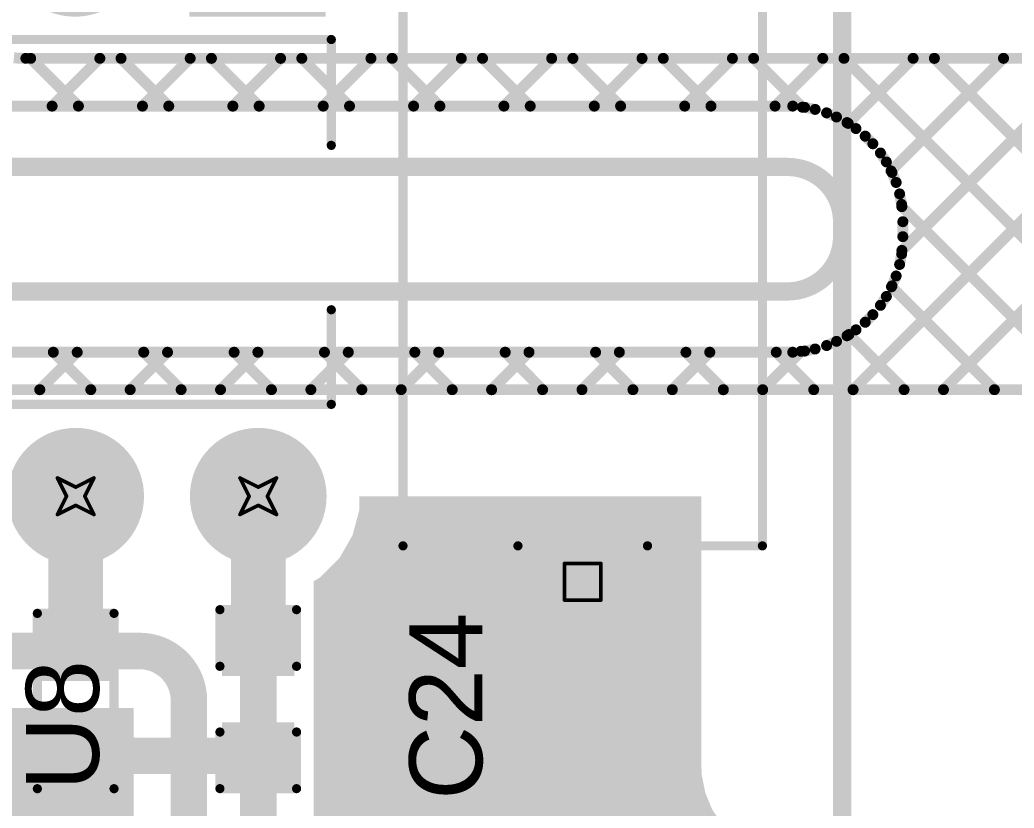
# Model space of a CAD drawing. Header units: inches. Extents: x -38 to 276, y -7 to 269.
# Drawn here: x 57.07 to 70.9, y 93.91 to 104.87 of the extents above; entities that cross this region are included whole.
import ezdxf

# ---------------------------------------------------------------- set-up
doc = ezdxf.new("R2010")
doc.units = ezdxf.units.IN
for name, color, linetype in [('Board Outline', 216, 'Continuous'), ('Bottom Layer', 5, 'Continuous'), ('Bottom Overlay', 54, 'Continuous'), ('Bottom Paste', 16, 'Continuous'), ('Bottom Solder', 6, 'Continuous'), ('Drill Drawing', 1, 'Continuous'), ('Multi-Layer', 9, 'Continuous'), ('Pad Holes', 156, 'Continuous'), ('Top Layer', 1, 'Continuous'), ('Top Overlay', 2, 'Continuous'), ('Top Solder', 216, 'Continuous')]:
    doc.layers.add(name, color=color, linetype=linetype)
doc.styles.add('Arial', font='', dxfattribs={"height": 0.2})
doc.styles.get('Arial').set_extended_font_data('Arial')

# ---------------------------------------------------------------- blocks, each defined once
blk = doc.blocks.new('760895741_16')
at = {"layer": 'Top Overlay', "const_width": 0.254}
blk.add_lwpolyline([(-23.419, -22.123), (23.419, -22.123)], dxfattribs=at)
blk = doc.blocks.new('DIP_4_24')
at = {"layer": 'Bottom Layer'}
blk.add_hatch(color=5, dxfattribs=at).paths.add_polyline_path([(-4.71, 0.365), (-4.71, 2.165), (-2.91, 2.165), (-2.91, 0.365)])
h = blk.add_hatch(color=5, dxfattribs=at)
edge = h.paths.add_edge_path()
edge.add_arc((3.81, 1.275), 0.9, 0, 360)
h = blk.add_hatch(color=5, dxfattribs=at)
edge = h.paths.add_edge_path()
edge.add_arc((-3.81, -1.275), 0.9, 0, 360)
h = blk.add_hatch(color=5, dxfattribs=at)
edge = h.paths.add_edge_path()
edge.add_arc((3.81, -1.265), 0.9, 0, 360)
at = {"layer": 'Bottom Solder'}
blk.add_hatch(color=6, dxfattribs=at).paths.add_polyline_path([(-4.761, 0.314), (-4.761, 2.215), (-2.859, 2.215), (-2.859, 0.314)])
h = blk.add_hatch(color=6, dxfattribs=at)
edge = h.paths.add_edge_path()
edge.add_arc((3.81, 1.275), 0.951, 0, 360)
h = blk.add_hatch(color=6, dxfattribs=at)
edge = h.paths.add_edge_path()
edge.add_arc((-3.81, -1.275), 0.951, 0, 360)
h = blk.add_hatch(color=6, dxfattribs=at)
edge = h.paths.add_edge_path()
edge.add_arc((3.81, -1.265), 0.951, 0, 360)
at = {"layer": 'Multi-Layer'}
blk.add_hatch(color=9, dxfattribs=at).paths.add_polyline_path([(-4.71, 0.365), (-4.71, 2.165), (-2.91, 2.165), (-2.91, 0.365)])
h = blk.add_hatch(color=9, dxfattribs=at)
edge = h.paths.add_edge_path()
edge.add_arc((3.81, 1.275), 0.9, 0, 360)
h = blk.add_hatch(color=9, dxfattribs=at)
edge = h.paths.add_edge_path()
edge.add_arc((-3.81, -1.275), 0.9, 0, 360)
h = blk.add_hatch(color=9, dxfattribs=at)
edge = h.paths.add_edge_path()
edge.add_arc((3.81, -1.265), 0.9, 0, 360)
at = {"layer": 'Pad Holes'}
h = blk.add_hatch(color=7, dxfattribs=at)
edge = h.paths.add_edge_path()
edge.add_arc((-3.81, 1.265), 0.5, 0, 360)
h = blk.add_hatch(color=7, dxfattribs=at)
edge = h.paths.add_edge_path()
edge.add_arc((3.81, 1.275), 0.5, 0, 360)
h = blk.add_hatch(color=7, dxfattribs=at)
edge = h.paths.add_edge_path()
edge.add_arc((-3.81, -1.275), 0.5, 0, 360)
h = blk.add_hatch(color=7, dxfattribs=at)
edge = h.paths.add_edge_path()
edge.add_arc((3.81, -1.265), 0.5, 0, 360)
at = {"layer": 'Top Layer'}
blk.add_hatch(color=1, dxfattribs=at).paths.add_polyline_path([(-4.71, 0.365), (-4.71, 2.165), (-2.91, 2.165), (-2.91, 0.365)])
h = blk.add_hatch(color=1, dxfattribs=at)
edge = h.paths.add_edge_path()
edge.add_arc((3.81, 1.275), 0.9, 0, 360)
h = blk.add_hatch(color=1, dxfattribs=at)
edge = h.paths.add_edge_path()
edge.add_arc((-3.81, -1.275), 0.9, 0, 360)
h = blk.add_hatch(color=1, dxfattribs=at)
edge = h.paths.add_edge_path()
edge.add_arc((3.81, -1.265), 0.9, 0, 360)
at = {"layer": 'Top Solder'}
blk.add_hatch(color=216, dxfattribs=at).paths.add_polyline_path([(-4.761, 0.314), (-4.761, 2.215), (-2.859, 2.215), (-2.859, 0.314)])
h = blk.add_hatch(color=216, dxfattribs=at)
edge = h.paths.add_edge_path()
edge.add_arc((3.81, 1.275), 0.951, 0, 360)
h = blk.add_hatch(color=216, dxfattribs=at)
edge = h.paths.add_edge_path()
edge.add_arc((-3.81, -1.275), 0.951, 0, 360)
h = blk.add_hatch(color=216, dxfattribs=at)
edge = h.paths.add_edge_path()
edge.add_arc((3.81, -1.265), 0.951, 0, 360)
at = {"layer": 'Top Overlay', "const_width": 0.127}
for points in [[(-2.542, -2.281), (-2.542, 2.291)], [(-1.07, 2.291), (-2.542, 2.291)], [(2.532, 2.291), (1.216, 2.291)], [(2.532, -2.281), (2.532, 2.291)], [(-4.978, 1.168), (-4.978, 1.422)], [(-4.851, 1.295), (-4.978, 1.422)], [(-4.978, 1.168), (-4.851, 1.295)]]:
    blk.add_lwpolyline(points, dxfattribs=at)
at = {"layer": 'Top Overlay', "const_width": 0.0635}
for points in [[(-2.574, 2.291, 1), (-2.51, 2.291, 1)], [(-2.574, 2.291, 1), (-2.51, 2.291, 1)], [(-1.102, 2.291, 1), (-1.038, 2.291, 1)], [(1.184, 2.291, 1), (1.248, 2.291, 1)], [(2.5, 2.291, 1), (2.564, 2.291, 1)], [(2.5, 2.291, 1), (2.564, 2.291, 1)], [(-5.01, 1.422, 1), (-4.947, 1.422, 1)], [(-5.01, 1.422, 1), (-4.947, 1.422, 1)], [(-4.883, 1.295, 1), (-4.82, 1.295, 1)], [(-4.883, 1.295, 1), (-4.82, 1.295, 1)], [(-5.01, 1.168, 1), (-4.947, 1.168, 1)], [(-5.01, 1.168, 1), (-4.947, 1.168, 1)], [(-2.574, -2.281, 1), (-2.51, -2.281, 1)], [(2.5, -2.281, 1), (2.564, -2.281, 1)]]:
    blk.add_lwpolyline(points, format="xyb", close=True, dxfattribs=at)
blk = doc.blocks.new('R___0603_B_39')
at = {"layer": 'Bottom Layer'}
for points in [[(-1.143, -0.4445), (-1.143, 0.4445), (-0.381, 0.4445), (-0.381, -0.4445)], [(0.381, -0.4445), (0.381, 0.4445), (1.143, 0.4445), (1.143, -0.4445)]]:
    blk.add_hatch(color=5, dxfattribs=at).paths.add_polyline_path(points)
at = {"layer": 'Bottom Paste'}
for points in [[(-1.143, -0.4445), (-1.143, 0.4445), (-0.381, 0.4445), (-0.381, -0.4445)], [(0.381, -0.4445), (0.381, 0.4445), (1.143, 0.4445), (1.143, -0.4445)]]:
    blk.add_hatch(color=16, dxfattribs=at).paths.add_polyline_path(points)
at = {"layer": 'Bottom Solder'}
for points in [[(-1.2446, -0.5461), (-1.2446, 0.5461), (-0.2794, 0.5461), (-0.2794, -0.5461)], [(0.2794, -0.5461), (0.2794, 0.5461), (1.2446, 0.5461), (1.2446, -0.5461)]]:
    blk.add_hatch(color=6, dxfattribs=at).paths.add_polyline_path(points)
at = {"layer": 'Bottom Overlay', "const_width": 0.127}
for points in [[(-1.2192, 0.5334), (-1.2192, -0.5334)], [(-1.2192, 0.5334), (1.2192, 0.5334)], [(1.2192, 0.5334), (1.2192, -0.5334)], [(-1.2192, -0.5334), (1.2192, -0.5334)]]:
    blk.add_lwpolyline(points, dxfattribs=at)
at = {"layer": 'Bottom Overlay', "const_width": 0.0635}
for points in [[(-1.25095, 0.5334, 1), (-1.18745, 0.5334, 1)], [(-1.25095, 0.5334, 1), (-1.18745, 0.5334, 1)], [(1.18745, 0.5334, 1), (1.25095, 0.5334, 1)], [(1.18745, 0.5334, 1), (1.25095, 0.5334, 1)], [(-1.25095, -0.5334, 1), (-1.18745, -0.5334, 1)], [(-1.25095, -0.5334, 1), (-1.18745, -0.5334, 1)], [(1.18745, -0.5334, 1), (1.25095, -0.5334, 1)], [(1.18745, -0.5334, 1), (1.25095, -0.5334, 1)]]:
    blk.add_lwpolyline(points, format="xyb", close=True, dxfattribs=at)
blk = doc.blocks.new('C___0603_B_110')
at = {"layer": 'Bottom Layer'}
for points in [[(-1.143, -0.445), (-1.143, 0.445), (-0.381, 0.445), (-0.381, -0.445)], [(0.381, -0.445), (0.381, 0.445), (1.143, 0.445), (1.143, -0.445)]]:
    blk.add_hatch(color=5, dxfattribs=at).paths.add_polyline_path(points)
at = {"layer": 'Bottom Paste'}
for points in [[(-1.143, -0.445), (-1.143, 0.445), (-0.381, 0.445), (-0.381, -0.445)], [(0.381, -0.445), (0.381, 0.445), (1.143, 0.445), (1.143, -0.445)]]:
    blk.add_hatch(color=16, dxfattribs=at).paths.add_polyline_path(points)
at = {"layer": 'Bottom Solder'}
for points in [[(-1.203, -0.504), (-1.203, 0.504), (-0.321, 0.504), (-0.321, -0.504)], [(0.321, -0.504), (0.321, 0.504), (1.203, 0.504), (1.203, -0.504)]]:
    blk.add_hatch(color=6, dxfattribs=at).paths.add_polyline_path(points)
at = {"layer": 'Bottom Overlay', "const_width": 0.127}
for points in [[(-1.245, -0.533), (-1.245, 0.533)], [(-0.457, 0.533), (-1.245, 0.533)], [(1.245, 0.533), (0.457, 0.533)], [(1.245, -0.533), (1.245, 0.533)], [(-1.245, -0.533), (-0.457, -0.533)], [(1.245, -0.533), (0.457, -0.533)]]:
    blk.add_lwpolyline(points, dxfattribs=at)
at = {"layer": 'Bottom Overlay', "const_width": 0.0635}
for points in [[(-1.276, 0.533, 1), (-1.213, 0.533, 1)], [(-1.276, 0.533, 1), (-1.213, 0.533, 1)], [(-0.489, 0.533, 1), (-0.425, 0.533, 1)], [(0.425, 0.533, 1), (0.489, 0.533, 1)], [(1.213, 0.533, 1), (1.276, 0.533, 1)], [(1.213, 0.533, 1), (1.276, 0.533, 1)], [(-1.276, -0.533, 1), (-1.213, -0.533, 1)], [(-1.276, -0.533, 1), (-1.213, -0.533, 1)], [(-0.489, -0.533, 1), (-0.425, -0.533, 1)], [(0.425, -0.533, 1), (0.489, -0.533, 1)], [(1.213, -0.533, 1), (1.276, -0.533, 1)], [(1.213, -0.533, 1), (1.276, -0.533, 1)]]:
    blk.add_lwpolyline(points, format="xyb", close=True, dxfattribs=at)
blk = doc.blocks.new('DE1E3RA222MA4BN01F_143')
at = {"layer": 'Bottom Layer'}
h = blk.add_hatch(color=5, dxfattribs=at)
edge = h.paths.add_edge_path()
edge.add_arc((-5, 0), 0.8, 0, 360)
h = blk.add_hatch(color=5, dxfattribs=at)
edge = h.paths.add_edge_path()
edge.add_arc((5, 0), 0.8, 0, 360)
at = {"layer": 'Bottom Solder'}
h = blk.add_hatch(color=6, dxfattribs=at)
edge = h.paths.add_edge_path()
edge.add_arc((-5, 0), 0.851, 0, 360)
h = blk.add_hatch(color=6, dxfattribs=at)
edge = h.paths.add_edge_path()
edge.add_arc((5, 0), 0.851, 0, 360)
at = {"layer": 'Multi-Layer'}
h = blk.add_hatch(color=9, dxfattribs=at)
edge = h.paths.add_edge_path()
edge.add_arc((-5, 0), 0.8, 0, 360)
h = blk.add_hatch(color=9, dxfattribs=at)
edge = h.paths.add_edge_path()
edge.add_arc((5, 0), 0.8, 0, 360)
at = {"layer": 'Pad Holes'}
h = blk.add_hatch(color=7, dxfattribs=at)
edge = h.paths.add_edge_path()
edge.add_arc((-5, 0), 0.55, 0, 360)
h = blk.add_hatch(color=7, dxfattribs=at)
edge = h.paths.add_edge_path()
edge.add_arc((5, 0), 0.55, 0, 360)
at = {"layer": 'Top Layer'}
h = blk.add_hatch(color=1, dxfattribs=at)
edge = h.paths.add_edge_path()
edge.add_arc((-5, 0), 0.8, 0, 360)
h = blk.add_hatch(color=1, dxfattribs=at)
edge = h.paths.add_edge_path()
edge.add_arc((5, 0), 0.8, 0, 360)
at = {"layer": 'Top Solder'}
h = blk.add_hatch(color=216, dxfattribs=at)
edge = h.paths.add_edge_path()
edge.add_arc((-5, 0), 0.851, 0, 360)
h = blk.add_hatch(color=216, dxfattribs=at)
edge = h.paths.add_edge_path()
edge.add_arc((5, 0), 0.851, 0, 360)
at = {"layer": 'Top Overlay', "const_width": 0.127}
for points in [[(-4.5, 2.5), (4.5, 2.5)], [(-4.5, 2.5), (-4.5, 0.901)], [(4.5, 2.5), (4.5, 0.901)], [(-4.5, -0.901), (-4.5, -2.5)], [(4.5, -0.901), (4.5, -2.5)], [(-4.5, -2.5), (4.5, -2.5)]]:
    blk.add_lwpolyline(points, dxfattribs=at)
at = {"layer": 'Top Overlay', "const_width": 0.0635}
for points in [[(-4.532, 2.5, 1), (-4.468, 2.5, 1)], [(-4.532, 2.5, 1), (-4.468, 2.5, 1)], [(4.468, 2.5, 1), (4.532, 2.5, 1)], [(4.468, 2.5, 1), (4.532, 2.5, 1)], [(-4.532, 0.901, 1), (-4.468, 0.901, 1)], [(4.468, 0.901, 1), (4.532, 0.901, 1)], [(-4.532, -0.901, 1), (-4.468, -0.901, 1)], [(4.468, -0.901, 1), (4.532, -0.901, 1)], [(-4.532, -2.5, 1), (-4.468, -2.5, 1)], [(-4.532, -2.5, 1), (-4.468, -2.5, 1)], [(4.468, -2.5, 1), (4.532, -2.5, 1)], [(4.468, -2.5, 1), (4.532, -2.5, 1)]]:
    blk.add_lwpolyline(points, format="xyb", close=True, dxfattribs=at)

msp = doc.modelspace()

# ---------------------------------------------------------------- hatches: boundary and pattern name
at = {"layer": 'Top Layer'}
h = msp.add_hatch(color=1, dxfattribs=at)
h.paths.add_polyline_path([(66.548, 94.488), (66.554, 94.364), (66.603, 94.119), (66.698, 93.889), (66.836, 93.682), (67.012, 93.506), (67.219, 93.368), (67.449, 93.273), (67.694, 93.224), (67.818, 93.218), (77.447, 93.218), (88.345, 93.218), (118.041, 93.218), (118.041, 41.148), (69.211, 41.148), (69.162, 41.265), (69.201, 41.304), (69.247, 41.364), (69.296, 41.42), (69.508, 41.736), (69.541, 41.804), (69.579, 41.869), (69.724, 42.22), (69.743, 42.293), (69.768, 42.364), (69.842, 42.737), (69.847, 42.812), (69.857, 42.887), (69.857, 43.077), (69.857, 43.077), (69.857, 49.784), (69.857, 49.959), (69.847, 50.034), (69.842, 50.109), (69.773, 50.453), (69.749, 50.524), (69.73, 50.597), (69.596, 50.92), (69.558, 50.986), (69.525, 51.053), (69.33, 51.344), (69.28, 51.401), (69.235, 51.461), (68.987, 51.709), (68.927, 51.754), (68.87, 51.804), (68.579, 51.999), (68.512, 52.032), (68.446, 52.07), (68.123, 52.204), (68.05, 52.223), (67.979, 52.247), (67.635, 52.316), (67.56, 52.321), (67.485, 52.331), (67.31, 52.331), (67.31, 52.331), (48.514, 52.331), (48.342, 52.331), (48.268, 52.321), (48.193, 52.316), (47.856, 52.249), (47.785, 52.225), (47.712, 52.205), (47.395, 52.074), (47.33, 52.036), (47.262, 52.003), (46.977, 51.812), (46.92, 51.763), (46.86, 51.717), (46.618, 51.474), (46.572, 51.414), (46.522, 51.358), (46.331, 51.072), (46.298, 51.005), (46.26, 50.939), (46.129, 50.622), (46.11, 50.55), (46.085, 50.478), (46.019, 50.142), (46.014, 50.067), (46.004, 49.992), (46.004, 49.82), (46.004, 41.148), (37.35, 41.148), (37.35, 41.148), (37.101, 41.136), (36.613, 41.039), (36.153, 40.848), (35.739, 40.571), (35.387, 40.219), (35.11, 39.805), (34.92, 39.345), (34.823, 38.857), (34.81, 38.608), (34.81, 21.869), (34.81, 21.8), (34.783, 21.664), (34.731, 21.537), (34.654, 21.422), (34.557, 21.325), (34.442, 21.248), (34.314, 21.195), (34.179, 21.168), (32.441, 21.168), (32.306, 21.195), (32.179, 21.248), (32.064, 21.325), (31.967, 21.422), (31.89, 21.537), (31.837, 21.664), (31.81, 21.8), (31.81, 21.869), (31.81, 38.608), (31.81, 38.608), (31.798, 38.857), (31.701, 39.345), (31.51, 39.805), (31.234, 40.219), (30.882, 40.571), (30.468, 40.848), (30.008, 41.039), (29.519, 41.136), (29.27, 41.148), (-5.923, 41.148), (-5.923, 80.086), (47.32, 80.086), (47.32, 93.218), (48.355, 93.218), (48.355, 95.3), (58.649, 95.3), (58.649, 91.97), (58.644, 91.97), (58.691, 91.498), (58.829, 91.044), (59.052, 90.625), (59.354, 90.258), (59.72, 89.957), (60.139, 89.733), (60.593, 89.595), (61.066, 89.549), (61.066, 89.554), (84.192, 89.554), (84.196, 89.554), (84.339, 89.526), (84.464, 89.442), (84.547, 89.318), (84.576, 89.174), (84.575, 89.17), (84.575, 76.444), (84.493, 76.419), (84.448, 76.415), (84.218, 76.645), (83.938, 76.832), (83.628, 76.961), (83.298, 77.027), (82.961, 77.027), (82.631, 76.961), (82.32, 76.832), (82.041, 76.645), (81.803, 76.407), (81.616, 76.128), (81.55, 75.968), (81.423, 75.993), (81.423, 78.408), (81.413, 78.483), (81.408, 78.558), (81.352, 78.837), (81.328, 78.908), (81.309, 78.981), (81.2, 79.244), (81.162, 79.309), (81.129, 79.377), (80.971, 79.613), (80.921, 79.67), (80.875, 79.73), (80.674, 79.931), (80.614, 79.977), (80.558, 80.026), (80.321, 80.184), (80.254, 80.218), (80.188, 80.255), (79.926, 80.364), (79.853, 80.384), (79.781, 80.408), (79.503, 80.463), (79.427, 80.468), (79.353, 80.478), (57.902, 80.478), (57.827, 80.468), (57.752, 80.463), (57.509, 80.415), (57.438, 80.391), (57.365, 80.371), (57.136, 80.277), (57.071, 80.239), (57.004, 80.206), (56.798, 80.068), (56.741, 80.018), (56.681, 79.972), (56.506, 79.797), (56.46, 79.738), (56.411, 79.681), (56.273, 79.475), (56.24, 79.407), (56.202, 79.342), (56.107, 79.113), (56.088, 79.041), (56.063, 78.969), (56.015, 78.726), (56.01, 78.651), (56, 78.576), (56, 78.453), (56, 70.346), (56, 70.2), (56.01, 70.125), (56.015, 70.05), (56.072, 69.763), (56.097, 69.691), (56.116, 69.618), (56.228, 69.348), (56.266, 69.283), (56.299, 69.215), (56.462, 68.971), (56.512, 68.915), (56.557, 68.855), (56.765, 68.648), (56.824, 68.602), (56.881, 68.552), (57.018, 68.461), (56.98, 68.334), (15.703, 68.334), (15.629, 68.376), (15.373, 68.445), (15.107, 68.445), (14.851, 68.376), (14.621, 68.244), (14.433, 68.056), (14.301, 67.826), (14.232, 67.57), (14.232, 67.304), (14.301, 67.048), (14.433, 66.818), (14.621, 66.63), (14.851, 66.498), (15.107, 66.429), (15.373, 66.429), (15.629, 66.498), (15.703, 66.54), (81.883, 66.54), (81.897, 66.542), (82.147, 66.509), (82.392, 66.408), (82.603, 66.246), (82.765, 66.035), (82.867, 65.789), (82.9, 65.54), (82.898, 65.526), (82.898, 51.613), (82.895, 51.613), (82.936, 51.2), (83.057, 50.802), (83.252, 50.436), (83.516, 50.115), (83.837, 49.851), (84.203, 49.656), (84.601, 49.535), (85.014, 49.494), (85.014, 49.497), (96.112, 49.497), (96.112, 49.495), (96.511, 49.534), (96.894, 49.65), (97.247, 49.839), (97.557, 50.093), (97.764, 50.345), (97.891, 50.3), (97.891, 46.019), (97.892, 46.01), (97.891, 46.001), (97.893, 45.894), (97.905, 45.82), (97.912, 45.745), (97.958, 45.536), (97.984, 45.465), (98.005, 45.393), (98.092, 45.197), (98.131, 45.132), (98.166, 45.066), (98.289, 44.89), (98.34, 44.835), (98.387, 44.776), (98.542, 44.628), (98.603, 44.584), (98.661, 44.536), (98.842, 44.421), (98.91, 44.389), (98.976, 44.353), (99.176, 44.276), (99.249, 44.258), (99.321, 44.235), (99.532, 44.198), (99.607, 44.195), (99.682, 44.187), (99.78, 44.189), (110.956, 44.189), (116.125, 44.189), (116.251, 44.189), (116.301, 44.196), (116.352, 44.196), (116.4, 44.209), (116.45, 44.216), (116.497, 44.235), (116.545, 44.248), (116.779, 44.345), (116.822, 44.37), (116.869, 44.389), (116.909, 44.42), (116.953, 44.445), (116.988, 44.48), (117.028, 44.511), (117.207, 44.69), (117.237, 44.73), (117.273, 44.765), (117.298, 44.809), (117.329, 44.849), (117.348, 44.896), (117.373, 44.939), (117.47, 45.173), (117.483, 45.221), (117.502, 45.268), (117.509, 45.318), (117.522, 45.366), (117.522, 45.417), (117.529, 45.467), (117.529, 45.593), (117.529, 45.593), (117.529, 49.307), (117.529, 49.376), (117.519, 49.451), (117.514, 49.526), (117.487, 49.662), (117.463, 49.733), (117.443, 49.806), (117.39, 49.933), (117.353, 49.998), (117.319, 50.066), (117.243, 50.181), (117.193, 50.237), (117.186, 50.246), (117.204, 50.277), (117.235, 50.317), (117.254, 50.364), (117.279, 50.407), (117.354, 50.588), (117.367, 50.636), (117.386, 50.683), (117.393, 50.733), (117.406, 50.781), (117.406, 50.832), (117.412, 50.882), (117.412, 50.979), (117.412, 53.443), (117.412, 53.443), (117.412, 53.565), (117.406, 53.615), (117.406, 53.666), (117.393, 53.714), (117.386, 53.764), (117.367, 53.811), (117.354, 53.859), (117.26, 54.085), (117.235, 54.129), (117.216, 54.176), (117.185, 54.215), (117.16, 54.259), (117.124, 54.295), (117.094, 54.335), (116.921, 54.508), (116.881, 54.538), (116.845, 54.574), (116.802, 54.599), (116.762, 54.63), (116.715, 54.649), (116.672, 54.674), (116.446, 54.768), (116.397, 54.781), (116.351, 54.8), (116.301, 54.807), (116.252, 54.82), (116.202, 54.82), (116.152, 54.826), (116.029, 54.826), (112.478, 54.826), (112.447, 54.854), (112.447, 55.407), (113.044, 55.407), (113.11, 55.407), (113.185, 55.417), (113.26, 55.422), (113.389, 55.447), (113.46, 55.471), (113.533, 55.491), (113.655, 55.541), (113.72, 55.579), (113.787, 55.612), (113.897, 55.685), (113.954, 55.735), (114.013, 55.781), (114.106, 55.874), (114.152, 55.934), (114.202, 55.99), (114.275, 56.1), (114.308, 56.167), (114.346, 56.233), (114.396, 56.354), (114.416, 56.427), (114.44, 56.498), (114.466, 56.627), (114.471, 56.703), (114.481, 56.777), (114.481, 56.843), (114.481, 56.843), (114.481, 57.834), (114.481, 59.61), (114.481, 59.732), (114.474, 59.782), (114.474, 59.832), (114.461, 59.881), (114.454, 59.931), (114.435, 59.977), (114.422, 60.026), (114.329, 60.252), (114.304, 60.295), (114.284, 60.342), (114.254, 60.382), (114.228, 60.425), (114.193, 60.461), (114.162, 60.501), (113.99, 60.673), (113.95, 60.704), (113.914, 60.74), (113.87, 60.765), (113.83, 60.796), (113.784, 60.815), (113.74, 60.84), (113.515, 60.933), (113.466, 60.947), (113.42, 60.966), (113.37, 60.972), (113.321, 60.985), (113.271, 60.985), (113.221, 60.992), (113.099, 60.992), (113.099, 60.992), (108.835, 60.992), (108.713, 60.992), (108.663, 60.985), (108.612, 60.985), (108.564, 60.972), (108.514, 60.966), (108.467, 60.947), (108.419, 60.933), (108.192, 60.84), (108.149, 60.815), (108.102, 60.795), (108.062, 60.765), (108.018, 60.739), (107.983, 60.704), (107.943, 60.673), (107.857, 60.587), (107.73, 60.64), (107.73, 66.471), (107.728, 66.487), (107.761, 66.654), (107.866, 66.81), (108.021, 66.914), (108.189, 66.948), (108.205, 66.946), (113.614, 66.946), (113.614, 66.943), (114.067, 66.988), (114.503, 67.12), (114.905, 67.335), (115.257, 67.623), (115.545, 67.975), (115.76, 68.377), (115.892, 68.813), (115.937, 69.266), (115.934, 69.266), (115.934, 91.034), (115.918, 91.161), (115.918, 91.166), (115.916, 91.171), (115.899, 91.299), (115.85, 91.418), (115.849, 91.423), (115.846, 91.427), (115.797, 91.546), (115.719, 91.648), (115.716, 91.653), (115.712, 91.656), (115.634, 91.758), (115.532, 91.836), (115.529, 91.84), (115.524, 91.843), (115.422, 91.921), (115.303, 91.97), (115.299, 91.973), (115.294, 91.974), (115.175, 92.023), (115.047, 92.04), (115.042, 92.042), (115.037, 92.042), (114.91, 92.058), (114.782, 92.042), (114.777, 92.042), (114.772, 92.04), (114.644, 92.023), (114.526, 91.974), (114.521, 91.973), (114.516, 91.97), (114.397, 91.921), (114.295, 91.843), (114.291, 91.84), (114.287, 91.836), (114.185, 91.758), (114.107, 91.656), (114.103, 91.653), (114.1, 91.648), (114.022, 91.546), (113.973, 91.427), (113.97, 91.423), (113.969, 91.418), (113.92, 91.299), (113.903, 91.171), (113.902, 91.166), (113.902, 91.161), (113.885, 91.034), (113.885, 69.266), (113.885, 69.262), (113.865, 69.162), (113.806, 69.074), (113.718, 69.015), (113.618, 68.995), (113.614, 68.995), (108.205, 68.995), (108.205, 68.999), (107.712, 68.95), (107.238, 68.806), (106.801, 68.573), (106.418, 68.258), (106.254, 68.059), (106.135, 68.102), (106.135, 76.337), (106.135, 76.425), (106.125, 76.5), (106.12, 76.575), (106.086, 76.746), (106.062, 76.818), (106.042, 76.891), (105.975, 77.052), (105.938, 77.118), (105.904, 77.185), (105.807, 77.331), (105.757, 77.388), (105.711, 77.447), (105.587, 77.571), (105.528, 77.617), (105.471, 77.667), (105.325, 77.764), (105.258, 77.797), (105.193, 77.835), (105.031, 77.902), (104.958, 77.922), (104.887, 77.946), (104.715, 77.98), (104.64, 77.985), (104.565, 77.995), (101.81, 77.995), (101.81, 77.995), (101.735, 77.995), (101.661, 77.985), (101.585, 77.98), (101.438, 77.951), (101.367, 77.926), (101.294, 77.907), (101.155, 77.85), (101.09, 77.812), (101.022, 77.779), (100.898, 77.695), (100.841, 77.645), (100.781, 77.6), (100.675, 77.493), (100.629, 77.434), (100.579, 77.377), (100.496, 77.252), (100.463, 77.185), (100.425, 77.119), (100.368, 76.981), (100.348, 76.908), (100.324, 76.836), (100.295, 76.689), (100.29, 76.614), (100.28, 76.539), (100.28, 76.464), (100.28, 67.536), (98.953, 67.536), (98.953, 67.663), (96.667, 67.663), (96.667, 67.415), (95.509, 67.415), (95.509, 67.416), (95.197, 67.386), (94.897, 67.295), (94.621, 67.147), (94.379, 66.948), (94.18, 66.706), (94.033, 66.43), (93.942, 66.131), (93.942, 66.13), (93.813, 66.119), (93.755, 66.338), (93.622, 66.568), (93.434, 66.756), (93.204, 66.888), (92.948, 66.957), (92.683, 66.957), (92.426, 66.888), (92.196, 66.756), (92.009, 66.568), (92.002, 66.556), (91.875, 66.59), (91.875, 73.992), (91.992, 74.041), (92.041, 73.992), (92.32, 73.805), (92.631, 73.676), (92.961, 73.611), (93.298, 73.611), (93.628, 73.676), (93.938, 73.805), (94.218, 73.992), (94.456, 74.23), (94.643, 74.51), (94.772, 74.82), (94.837, 75.15), (94.837, 75.487), (94.772, 75.817), (94.643, 76.128), (94.456, 76.407), (94.218, 76.645), (93.938, 76.832), (93.628, 76.961), (93.298, 77.027), (92.961, 77.027), (92.631, 76.961), (92.32, 76.832), (92.041, 76.645), (91.992, 76.597), (91.875, 76.645), (91.875, 87.543), (91.874, 87.545), (91.901, 87.748), (91.98, 87.939), (92.106, 88.103), (92.27, 88.229), (92.462, 88.308), (92.664, 88.335), (92.667, 88.335), (111.052, 88.335), (111.09, 88.297), (111.32, 88.164), (111.576, 88.095), (111.842, 88.095), (112.098, 88.164), (112.328, 88.297), (112.516, 88.484), (112.649, 88.714), (112.717, 88.97), (112.717, 89.236), (112.649, 89.492), (112.516, 89.722), (112.328, 89.91), (112.098, 90.043), (111.842, 90.111), (111.576, 90.111), (111.32, 90.043), (111.09, 89.91), (111.052, 89.872), (92.667, 89.872), (92.667, 89.877), (92.211, 89.832), (91.774, 89.699), (91.37, 89.483), (91.208, 89.35), (91.087, 89.389), (91.059, 89.493), (90.927, 89.723), (90.739, 89.911), (90.509, 90.043), (90.253, 90.112), (89.987, 90.112), (89.731, 90.043), (89.501, 89.911), (89.313, 89.723), (89.181, 89.493), (89.112, 89.237), (89.112, 88.971), (89.181, 88.715), (89.313, 88.485), (89.34, 88.459), (89.34, 76.69), (89.268, 76.66), (89.213, 76.649), (88.938, 76.832), (88.628, 76.961), (88.298, 77.027), (87.961, 77.027), (87.631, 76.961), (87.32, 76.832), (87.096, 76.683), (86.969, 76.75), (86.969, 89.311), (86.971, 89.311), (86.938, 89.732), (86.839, 90.142), (86.678, 90.532), (86.457, 90.892), (86.183, 91.213), (85.862, 91.487), (85.502, 91.708), (85.113, 91.869), (84.702, 91.968), (84.282, 92.001), (84.282, 91.999), (61.426, 91.999), (61.426, 92), (61.321, 92.021), (61.233, 92.08), (61.173, 92.169), (61.153, 92.273), (61.152, 92.273), (61.152, 97.062), (61.247, 97.117), (61.51, 97.38), (61.695, 97.701), (61.791, 98.059), (61.791, 98.244), (66.548, 98.244)])
h.paths.add_polyline_path([(59.911, 86.461), (57.095, 86.461), (57.095, 83.645), (59.911, 83.645)], flags=0)
h.paths.add_polyline_path([(108.298, 77.027), (107.961, 77.027), (107.631, 76.961), (107.32, 76.832), (107.041, 76.645), (106.803, 76.407), (106.616, 76.128), (106.487, 75.817), (106.421, 75.487), (106.421, 75.15), (106.487, 74.82), (106.616, 74.51), (106.803, 74.23), (107.041, 73.992), (107.32, 73.805), (107.631, 73.676), (107.961, 73.611), (108.298, 73.611), (108.628, 73.676), (108.938, 73.805), (109.218, 73.992), (109.456, 74.23), (109.643, 74.51), (109.772, 74.82), (109.837, 75.15), (109.837, 75.487), (109.772, 75.817), (109.643, 76.128), (109.456, 76.407), (109.218, 76.645), (108.938, 76.832), (108.628, 76.961)], flags=0)
h.paths.add_polyline_path([(62.224, 65.024), (61.89, 65.024), (61.567, 64.937), (61.277, 64.77), (61.04, 64.534), (60.873, 64.244), (60.787, 63.921), (60.787, 63.587), (60.873, 63.264), (61.04, 62.974), (61.277, 62.738), (61.567, 62.571), (61.89, 62.484), (62.224, 62.484), (62.547, 62.571), (62.837, 62.738), (63.073, 62.974), (63.24, 63.264), (63.327, 63.587), (63.327, 63.921), (63.24, 64.244), (63.073, 64.534), (62.837, 64.77), (62.547, 64.937)], flags=0)
h.paths.add_polyline_path([(66.974, 59.68), (66.63, 59.68), (66.297, 59.591), (65.999, 59.419), (65.755, 59.175), (65.583, 58.877), (65.494, 58.544), (65.494, 58.2), (65.583, 57.867), (65.755, 57.569), (65.999, 57.325), (66.297, 57.153), (66.63, 57.064), (66.974, 57.064), (67.307, 57.153), (67.605, 57.325), (67.849, 57.569), (68.021, 57.867), (68.11, 58.2), (68.11, 58.544), (68.021, 58.877), (67.849, 59.175), (67.605, 59.419), (67.307, 59.591)], flags=0)
h.paths.add_polyline_path([(54.343, 57.38), (46.327, 57.38), (46.327, 53.364), (54.343, 53.364)], flags=0)
h.paths.add_polyline_path([(28.627, 56.326), (28.143, 56.326), (27.669, 56.232), (27.223, 56.047), (26.821, 55.778), (26.479, 55.436), (26.21, 55.034), (26.025, 54.588), (25.931, 54.114), (25.931, 53.63), (26.025, 53.156), (26.21, 52.709), (26.479, 52.308), (26.821, 51.966), (27.223, 51.697), (27.669, 51.512), (28.143, 51.418), (28.627, 51.418), (29.101, 51.512), (29.547, 51.697), (29.949, 51.966), (30.291, 52.308), (30.56, 52.709), (30.745, 53.156), (30.839, 53.63), (30.839, 54.114), (30.745, 54.588), (30.56, 55.034), (30.291, 55.436), (29.949, 55.778), (29.547, 56.047), (29.101, 56.232)], flags=0)
h.paths.add_polyline_path([(39.393, 54.38), (31.377, 54.38), (31.377, 50.364), (39.393, 50.364)], flags=0)

# ---------------------------------------------------------------- linework, layer by layer
at = {"layer": 'Board Outline', "const_width": 0.254}
for points in [[(56.21, 102.824), (67.744, 102.824)], [(68.506, 101.854), (68.506, 102.062)], [(56.21, 101.092), (67.744, 101.092)]]:
    msp.add_lwpolyline(points, dxfattribs=at)
at = {"layer": 'Board Outline', "const_width": 0.127}
for points in [[(67.68, 102.824, 1), (67.807, 102.824, 1)], [(67.68, 102.824, 1), (67.807, 102.824, 1)], [(68.442, 102.062, 1), (68.569, 102.062, 1)], [(68.442, 102.062, 1), (68.569, 102.062, 1)], [(68.442, 101.854, 1), (68.569, 101.854, 1)], [(68.442, 101.854, 1), (68.569, 101.854, 1)], [(67.68, 101.092, 1), (67.807, 101.092, 1)], [(67.68, 101.092, 1), (67.807, 101.092, 1)]]:
    msp.add_lwpolyline(points, format="xyb", close=True, dxfattribs=at)
at = {"layer": 'Board Outline', "const_width": 0.254}
for points in [[(67.744, 102.824, -0.414214), (68.506, 102.062)], [(68.506, 101.854, -0.414214), (67.744, 101.092)]]:
    msp.add_lwpolyline(points, format="xyb", dxfattribs=at)
at = {"layer": 'Bottom Layer'}
for points, const_width in [([(57.843, 96.22), (57.843, 98.244)], 0.762), ([(60.383, 96.22), (60.383, 98.244)], 0.762), ([(57.843, 94.634), (60.358, 94.634)], 0.508), ([(57.843, 92.964), (57.843, 94.634)], 0.508)]:
    msp.add_lwpolyline(points, dxfattribs=dict(at, const_width=const_width))
for points, const_width in [([(57.653, 98.244, 1), (58.034, 98.244, 1)], 0.381), ([(60.193, 98.244, 1), (60.574, 98.244, 1)], 0.381), ([(57.653, 96.22, 1), (58.034, 96.22, 1)], 0.381), ([(60.193, 96.22, 1), (60.574, 96.22, 1)], 0.381), ([(60.256, 94.66, 1), (60.51, 94.66, 1)], 0.254), ([(57.716, 94.634, 1), (57.97, 94.634, 1)], 0.254), ([(57.716, 94.634, 1), (57.97, 94.634, 1)], 0.254), ([(60.231, 94.634, 1), (60.485, 94.634, 1)], 0.254), ([(60.231, 94.634, 1), (60.485, 94.634, 1)], 0.254)]:
    msp.add_lwpolyline(points, format="xyb", close=True, dxfattribs=dict(at, const_width=const_width))
at = {"layer": 'Bottom Layer', "const_width": 0.508}
msp.add_lwpolyline([(60.383, 94.66, -0.414214), (60.358, 94.634)], format="xyb", dxfattribs=at)
at = {"layer": 'Bottom Overlay', "const_width": 0.152}
msp.add_lwpolyline([(57.15, 104.334, -0.024549), (56.983, 104.342)], format="xyb", dxfattribs=at)
for points in [[(57.15, 104.334), (117.602, 104.334)], [(57.217, 104.334), (57.881, 103.67)], [(57.515, 103.67), (58.179, 104.334)], [(58.474, 104.334), (59.138, 103.67)], [(58.772, 103.67), (59.436, 104.334)], [(59.732, 104.334), (60.396, 103.67)], [(60.03, 103.67), (60.694, 104.334)], [(60.989, 104.334), (61.653, 103.67)], [(61.287, 103.67), (61.951, 104.334)], [(62.246, 104.334), (62.91, 103.67)], [(62.544, 103.67), (63.208, 104.334)], [(63.503, 104.334), (64.167, 103.67)], [(63.801, 103.67), (64.465, 104.334)], [(64.76, 104.334), (65.424, 103.67)], [(65.059, 103.67), (65.723, 104.334)], [(66.018, 104.334), (66.682, 103.67)], [(66.316, 103.67), (66.98, 104.334)], [(67.275, 104.334), (67.953, 103.655)], [(67.573, 103.67), (68.237, 104.334)], [(68.532, 104.334), (73.14, 99.726)], [(68.59, 103.43), (69.494, 104.334)], [(68.659, 99.726), (73.266, 104.334)], [(69.187, 102.769), (70.751, 104.334)], [(69.338, 101.663), (72.009, 104.334)], [(69.789, 104.334), (74.397, 99.726)], [(69.916, 99.726), (74.523, 104.334)], [(56.135, 103.67), (67.819, 103.67)], [(67.984, 103.653), (68.131, 103.624)], [(68.29, 103.576), (68.428, 103.518)], [(68.575, 103.44), (68.699, 103.357)], [(68.827, 103.252), (68.934, 103.146)], [(69.039, 103.018), (69.122, 102.893)], [(69.2, 102.747), (69.258, 102.608)], [(69.306, 102.449), (69.335, 102.302)], [(69.337, 102.271), (71.882, 99.726)], [(69.351, 101.854), (69.351, 102.062)], [(69.306, 101.467), (69.335, 101.614)], [(69.2, 101.17), (69.258, 101.308)], [(69.193, 101.158), (70.625, 99.726)], [(69.039, 100.899), (69.122, 101.023)], [(68.827, 100.664), (68.934, 100.77)], [(68.575, 100.476), (68.699, 100.559)], [(68.601, 100.493), (69.368, 99.726)], [(68.29, 100.34), (68.428, 100.398)], [(56.135, 100.247), (67.819, 100.247)], [(57.343, 99.726), (57.864, 100.247)], [(57.532, 100.247), (58.053, 99.726)], [(58.601, 99.726), (59.121, 100.247)], [(58.79, 100.247), (59.31, 99.726)], [(59.858, 99.726), (60.378, 100.247)], [(60.047, 100.247), (60.567, 99.726)], [(61.115, 99.726), (61.636, 100.247)], [(61.304, 100.247), (61.824, 99.726)], [(62.372, 99.726), (62.893, 100.247)], [(62.561, 100.247), (63.082, 99.726)], [(63.63, 99.726), (64.15, 100.247)], [(63.819, 100.247), (64.339, 99.726)], [(64.887, 99.726), (65.407, 100.247)], [(65.076, 100.247), (65.596, 99.726)], [(66.144, 99.726), (66.665, 100.247)], [(66.333, 100.247), (66.853, 99.726)], [(67.401, 99.726), (67.935, 100.26)], [(67.59, 100.247), (68.111, 99.726)], [(67.984, 100.263), (68.131, 100.292)], [(54.198, 99.726), (117.602, 99.726)]]:
    msp.add_lwpolyline(points, dxfattribs=at)
at = {"layer": 'Bottom Overlay', "const_width": 0.0762}
for points in [[(57.112, 104.334, 1), (57.188, 104.334, 1)], [(57.112, 104.334, 1), (57.188, 104.334, 1)], [(57.179, 104.334, 1), (57.255, 104.334, 1)], [(58.141, 104.334, 1), (58.217, 104.334, 1)], [(58.436, 104.334, 1), (58.512, 104.334, 1)], [(59.398, 104.334, 1), (59.474, 104.334, 1)], [(59.693, 104.334, 1), (59.77, 104.334, 1)], [(60.655, 104.334, 1), (60.732, 104.334, 1)], [(60.951, 104.334, 1), (61.027, 104.334, 1)], [(61.913, 104.334, 1), (61.989, 104.334, 1)], [(62.208, 104.334, 1), (62.284, 104.334, 1)], [(63.17, 104.334, 1), (63.246, 104.334, 1)], [(63.465, 104.334, 1), (63.541, 104.334, 1)], [(64.427, 104.334, 1), (64.503, 104.334, 1)], [(64.722, 104.334, 1), (64.799, 104.334, 1)], [(65.684, 104.334, 1), (65.761, 104.334, 1)], [(65.98, 104.334, 1), (66.056, 104.334, 1)], [(66.942, 104.334, 1), (67.018, 104.334, 1)], [(67.237, 104.334, 1), (67.313, 104.334, 1)], [(68.199, 104.334, 1), (68.275, 104.334, 1)], [(68.494, 104.334, 1), (68.57, 104.334, 1)], [(69.456, 104.334, 1), (69.532, 104.334, 1)], [(69.751, 104.334, 1), (69.828, 104.334, 1)], [(70.713, 104.334, 1), (70.79, 104.334, 1)], [(57.477, 103.67, 1), (57.553, 103.67, 1)], [(57.843, 103.67, 1), (57.919, 103.67, 1)], [(58.734, 103.67, 1), (58.81, 103.67, 1)], [(59.1, 103.67, 1), (59.176, 103.67, 1)], [(59.991, 103.67, 1), (60.068, 103.67, 1)], [(60.357, 103.67, 1), (60.434, 103.67, 1)], [(61.249, 103.67, 1), (61.325, 103.67, 1)], [(61.615, 103.67, 1), (61.691, 103.67, 1)], [(62.506, 103.67, 1), (62.582, 103.67, 1)], [(62.872, 103.67, 1), (62.948, 103.67, 1)], [(63.763, 103.67, 1), (63.839, 103.67, 1)], [(64.129, 103.67, 1), (64.205, 103.67, 1)], [(65.02, 103.67, 1), (65.097, 103.67, 1)], [(65.386, 103.67, 1), (65.463, 103.67, 1)], [(66.278, 103.67, 1), (66.354, 103.67, 1)], [(66.644, 103.67, 1), (66.72, 103.67, 1)], [(67.535, 103.67, 1), (67.611, 103.67, 1)], [(67.781, 103.67, 1), (67.857, 103.67, 1)], [(67.915, 103.655, 1), (67.991, 103.655, 1)], [(67.946, 103.653, 1), (68.022, 103.653, 1)], [(68.093, 103.624, 1), (68.169, 103.624, 1)], [(68.252, 103.576, 1), (68.328, 103.576, 1)], [(68.39, 103.518, 1), (68.466, 103.518, 1)], [(68.536, 103.44, 1), (68.613, 103.44, 1)], [(68.552, 103.43, 1), (68.629, 103.43, 1)], [(68.661, 103.357, 1), (68.737, 103.357, 1)], [(68.789, 103.252, 1), (68.866, 103.252, 1)], [(68.896, 103.146, 1), (68.972, 103.146, 1)], [(69.001, 103.018, 1), (69.077, 103.018, 1)], [(69.084, 102.893, 1), (69.16, 102.893, 1)], [(69.149, 102.769, 1), (69.225, 102.769, 1)], [(69.162, 102.747, 1), (69.238, 102.747, 1)], [(69.22, 102.608, 1), (69.296, 102.608, 1)], [(69.268, 102.449, 1), (69.344, 102.449, 1)], [(69.297, 102.302, 1), (69.373, 102.302, 1)], [(69.299, 102.271, 1), (69.375, 102.271, 1)], [(69.313, 102.062, 1), (69.389, 102.062, 1)], [(69.313, 101.854, 1), (69.389, 101.854, 1)], [(69.297, 101.614, 1), (69.373, 101.614, 1)], [(69.3, 101.663, 1), (69.376, 101.663, 1)], [(69.268, 101.467, 1), (69.344, 101.467, 1)], [(69.22, 101.308, 1), (69.296, 101.308, 1)], [(69.155, 101.158, 1), (69.232, 101.158, 1)], [(69.162, 101.17, 1), (69.238, 101.17, 1)], [(69.084, 101.023, 1), (69.16, 101.023, 1)], [(68.896, 100.77, 1), (68.972, 100.77, 1)], [(69.001, 100.899, 1), (69.077, 100.899, 1)], [(68.789, 100.664, 1), (68.866, 100.664, 1)], [(68.563, 100.493, 1), (68.639, 100.493, 1)], [(68.661, 100.559, 1), (68.737, 100.559, 1)], [(68.39, 100.398, 1), (68.466, 100.398, 1)], [(68.536, 100.476, 1), (68.613, 100.476, 1)], [(57.494, 100.247, 1), (57.57, 100.247, 1)], [(57.826, 100.247, 1), (57.902, 100.247, 1)], [(58.751, 100.247, 1), (58.828, 100.247, 1)], [(59.083, 100.247, 1), (59.159, 100.247, 1)], [(60.009, 100.247, 1), (60.085, 100.247, 1)], [(60.34, 100.247, 1), (60.416, 100.247, 1)], [(61.266, 100.247, 1), (61.342, 100.247, 1)], [(61.597, 100.247, 1), (61.674, 100.247, 1)], [(62.523, 100.247, 1), (62.599, 100.247, 1)], [(62.855, 100.247, 1), (62.931, 100.247, 1)], [(63.78, 100.247, 1), (63.857, 100.247, 1)], [(64.112, 100.247, 1), (64.188, 100.247, 1)], [(65.038, 100.247, 1), (65.114, 100.247, 1)], [(65.369, 100.247, 1), (65.445, 100.247, 1)], [(66.295, 100.247, 1), (66.371, 100.247, 1)], [(66.626, 100.247, 1), (66.703, 100.247, 1)], [(67.552, 100.247, 1), (67.628, 100.247, 1)], [(67.781, 100.247, 1), (67.857, 100.247, 1)], [(67.897, 100.26, 1), (67.973, 100.26, 1)], [(67.946, 100.263, 1), (68.022, 100.263, 1)], [(68.093, 100.292, 1), (68.169, 100.292, 1)], [(68.252, 100.34, 1), (68.328, 100.34, 1)], [(57.305, 99.726, 1), (57.382, 99.726, 1)], [(58.015, 99.726, 1), (58.091, 99.726, 1)], [(58.563, 99.726, 1), (58.639, 99.726, 1)], [(59.272, 99.726, 1), (59.348, 99.726, 1)], [(59.82, 99.726, 1), (59.896, 99.726, 1)], [(60.529, 99.726, 1), (60.605, 99.726, 1)], [(61.077, 99.726, 1), (61.153, 99.726, 1)], [(61.786, 99.726, 1), (61.863, 99.726, 1)], [(62.334, 99.726, 1), (62.41, 99.726, 1)], [(63.044, 99.726, 1), (63.12, 99.726, 1)], [(63.591, 99.726, 1), (63.668, 99.726, 1)], [(64.301, 99.726, 1), (64.377, 99.726, 1)], [(64.849, 99.726, 1), (64.925, 99.726, 1)], [(65.558, 99.726, 1), (65.634, 99.726, 1)], [(66.106, 99.726, 1), (66.182, 99.726, 1)], [(66.815, 99.726, 1), (66.892, 99.726, 1)], [(67.363, 99.726, 1), (67.439, 99.726, 1)], [(68.073, 99.726, 1), (68.149, 99.726, 1)], [(68.62, 99.726, 1), (68.697, 99.726, 1)], [(69.33, 99.726, 1), (69.406, 99.726, 1)], [(69.878, 99.726, 1), (69.954, 99.726, 1)], [(70.587, 99.726, 1), (70.663, 99.726, 1)]]:
    msp.add_lwpolyline(points, format="xyb", close=True, dxfattribs=at)
at = {"layer": 'Drill Drawing', "const_width": 0.0508}
for points in [[(57.589, 98.498), (57.843, 98.371)], [(57.589, 98.498), (57.716, 98.244)], [(57.843, 98.371), (58.097, 98.498)], [(57.97, 98.244), (58.097, 98.498)], [(60.129, 98.498), (60.383, 98.371)], [(60.129, 98.498), (60.256, 98.244)], [(60.383, 98.371), (60.637, 98.498)], [(60.51, 98.244), (60.637, 98.498)], [(57.589, 97.99), (57.716, 98.244)], [(57.97, 98.244), (58.097, 97.99)], [(60.129, 97.99), (60.256, 98.244)], [(60.51, 98.244), (60.637, 97.99)], [(57.589, 97.99), (57.843, 98.117)], [(57.843, 98.117), (58.097, 97.99)], [(60.129, 97.99), (60.383, 98.117)], [(60.383, 98.117), (60.637, 97.99)], [(64.643, 97.308), (65.151, 97.308)], [(64.643, 96.8), (64.643, 97.308)], [(65.151, 96.8), (65.151, 97.308)], [(64.643, 96.8), (65.151, 96.8)]]:
    msp.add_lwpolyline(points, dxfattribs=at)
at = {"layer": 'Drill Drawing', "const_width": 0.0254}
for points in [[(57.576, 98.498, 1), (57.602, 98.498, 1)], [(57.576, 98.498, 1), (57.602, 98.498, 1)], [(58.084, 98.498, 1), (58.11, 98.498, 1)], [(58.084, 98.498, 1), (58.11, 98.498, 1)], [(60.116, 98.498, 1), (60.142, 98.498, 1)], [(60.116, 98.498, 1), (60.142, 98.498, 1)], [(60.624, 98.498, 1), (60.65, 98.498, 1)], [(60.624, 98.498, 1), (60.65, 98.498, 1)], [(57.83, 98.371, 1), (57.856, 98.371, 1)], [(57.83, 98.371, 1), (57.856, 98.371, 1)], [(60.37, 98.371, 1), (60.396, 98.371, 1)], [(60.37, 98.371, 1), (60.396, 98.371, 1)], [(57.703, 98.244, 1), (57.729, 98.244, 1)], [(57.703, 98.244, 1), (57.729, 98.244, 1)], [(57.957, 98.244, 1), (57.983, 98.244, 1)], [(57.957, 98.244, 1), (57.983, 98.244, 1)], [(60.243, 98.244, 1), (60.269, 98.244, 1)], [(60.243, 98.244, 1), (60.269, 98.244, 1)], [(60.497, 98.244, 1), (60.523, 98.244, 1)], [(60.497, 98.244, 1), (60.523, 98.244, 1)], [(57.83, 98.117, 1), (57.856, 98.117, 1)], [(57.83, 98.117, 1), (57.856, 98.117, 1)], [(60.37, 98.117, 1), (60.396, 98.117, 1)], [(60.37, 98.117, 1), (60.396, 98.117, 1)], [(57.576, 97.99, 1), (57.602, 97.99, 1)], [(57.576, 97.99, 1), (57.602, 97.99, 1)], [(58.084, 97.99, 1), (58.11, 97.99, 1)], [(58.084, 97.99, 1), (58.11, 97.99, 1)], [(60.116, 97.99, 1), (60.142, 97.99, 1)], [(60.116, 97.99, 1), (60.142, 97.99, 1)], [(60.624, 97.99, 1), (60.65, 97.99, 1)], [(60.624, 97.99, 1), (60.65, 97.99, 1)], [(64.63, 97.308, 1), (64.656, 97.308, 1)], [(64.63, 97.308, 1), (64.656, 97.308, 1)], [(65.138, 97.308, 1), (65.164, 97.308, 1)], [(65.138, 97.308, 1), (65.164, 97.308, 1)], [(64.63, 96.8, 1), (64.656, 96.8, 1)], [(64.63, 96.8, 1), (64.656, 96.8, 1)], [(65.138, 96.8, 1), (65.164, 96.8, 1)], [(65.138, 96.8, 1), (65.164, 96.8, 1)]]:
    msp.add_lwpolyline(points, format="xyb", close=True, dxfattribs=at)
at = {"layer": 'Top Layer'}
for points, const_width in [([(60.383, 92.273), (60.383, 98.244)], 0.508), ([(64.897, 92.991), (64.897, 97.054)], 1.27), ([(46.636, 96.092), (58.731, 96.092)], 0.508), ([(59.418, 91.97), (59.418, 95.405)], 0.508)]:
    msp.add_lwpolyline(points, dxfattribs=dict(at, const_width=const_width))
for points, const_width in [([(60.256, 98.244, 1), (60.51, 98.244, 1)], 0.254), ([(64.579, 97.054, 1), (65.214, 97.054, 1)], 0.635), ([(58.604, 96.092, 1), (58.858, 96.092, 1)], 0.254), ([(58.604, 96.092, 1), (58.858, 96.092, 1)], 0.254), ([(59.291, 95.405, 1), (59.545, 95.405, 1)], 0.254), ([(59.291, 95.405, 1), (59.545, 95.405, 1)], 0.254)]:
    msp.add_lwpolyline(points, format="xyb", close=True, dxfattribs=dict(at, const_width=const_width))
at = {"layer": 'Top Layer', "const_width": 0.508}
msp.add_lwpolyline([(58.731, 96.092, -0.414214), (59.418, 95.405)], format="xyb", dxfattribs=at)
at = {"layer": 'Top Overlay', "const_width": 0.152}
msp.add_lwpolyline([(57.15, 104.334, -0.024549), (56.983, 104.342)], format="xyb", dxfattribs=at)
for points in [[(57.15, 104.334), (117.602, 104.334)], [(57.15, 104.334), (117.602, 104.334)], [(57.217, 104.334), (57.881, 103.67)], [(57.515, 103.67), (58.179, 104.334)], [(58.474, 104.334), (59.138, 103.67)], [(58.772, 103.67), (59.436, 104.334)], [(59.732, 104.334), (60.396, 103.67)], [(60.03, 103.67), (60.694, 104.334)], [(60.989, 104.334), (61.653, 103.67)], [(61.287, 103.67), (61.951, 104.334)], [(62.246, 104.334), (62.91, 103.67)], [(62.544, 103.67), (63.208, 104.334)], [(63.503, 104.334), (64.167, 103.67)], [(63.801, 103.67), (64.465, 104.334)], [(64.76, 104.334), (65.424, 103.67)], [(65.059, 103.67), (65.723, 104.334)], [(66.018, 104.334), (66.682, 103.67)], [(66.316, 103.67), (66.98, 104.334)], [(67.275, 104.334), (67.953, 103.655)], [(67.573, 103.67), (68.237, 104.334)], [(68.532, 104.334), (73.14, 99.726)], [(68.59, 103.43), (69.494, 104.334)], [(68.659, 99.726), (73.266, 104.334)], [(69.187, 102.769), (70.751, 104.334)], [(69.338, 101.663), (72.009, 104.334)], [(69.789, 104.334), (74.397, 99.726)], [(69.916, 99.726), (74.523, 104.334)], [(56.135, 103.67), (67.819, 103.67)], [(67.984, 103.653), (68.131, 103.624)], [(68.29, 103.576), (68.428, 103.518)], [(68.575, 103.44), (68.699, 103.357)], [(68.827, 103.252), (68.934, 103.146)], [(69.039, 103.018), (69.122, 102.893)], [(69.2, 102.747), (69.258, 102.608)], [(69.306, 102.449), (69.335, 102.302)], [(69.337, 102.271), (71.882, 99.726)], [(69.351, 101.854), (69.351, 102.062)], [(69.306, 101.467), (69.335, 101.614)], [(69.2, 101.17), (69.258, 101.308)], [(69.193, 101.158), (70.625, 99.726)], [(69.039, 100.899), (69.122, 101.023)], [(68.827, 100.664), (68.934, 100.77)], [(68.575, 100.476), (68.699, 100.559)], [(68.601, 100.493), (69.368, 99.726)], [(68.29, 100.34), (68.428, 100.398)], [(56.135, 100.247), (67.819, 100.247)], [(57.343, 99.726), (57.864, 100.247)], [(57.532, 100.247), (58.053, 99.726)], [(58.601, 99.726), (59.121, 100.247)], [(58.79, 100.247), (59.31, 99.726)], [(59.858, 99.726), (60.378, 100.247)], [(60.047, 100.247), (60.567, 99.726)], [(61.115, 99.726), (61.636, 100.247)], [(61.304, 100.247), (61.824, 99.726)], [(62.372, 99.726), (62.893, 100.247)], [(62.561, 100.247), (63.082, 99.726)], [(63.63, 99.726), (64.15, 100.247)], [(63.819, 100.247), (64.339, 99.726)], [(64.887, 99.726), (65.407, 100.247)], [(65.076, 100.247), (65.596, 99.726)], [(66.144, 99.726), (66.665, 100.247)], [(66.333, 100.247), (66.853, 99.726)], [(67.401, 99.726), (67.935, 100.26)], [(67.59, 100.247), (68.111, 99.726)], [(67.984, 100.263), (68.131, 100.292)], [(54.198, 99.726), (117.602, 99.726)], [(54.198, 99.726), (117.602, 99.726)]]:
    msp.add_lwpolyline(points, dxfattribs=at)
at = {"layer": 'Top Overlay', "const_width": 0.0762}
for points in [[(57.112, 104.334, 1), (57.188, 104.334, 1)], [(57.112, 104.334, 1), (57.188, 104.334, 1)], [(57.112, 104.334, 1), (57.188, 104.334, 1)], [(57.179, 104.334, 1), (57.255, 104.334, 1)], [(58.141, 104.334, 1), (58.217, 104.334, 1)], [(58.436, 104.334, 1), (58.512, 104.334, 1)], [(59.398, 104.334, 1), (59.474, 104.334, 1)], [(59.693, 104.334, 1), (59.77, 104.334, 1)], [(60.655, 104.334, 1), (60.732, 104.334, 1)], [(60.951, 104.334, 1), (61.027, 104.334, 1)], [(61.913, 104.334, 1), (61.989, 104.334, 1)], [(62.208, 104.334, 1), (62.284, 104.334, 1)], [(63.17, 104.334, 1), (63.246, 104.334, 1)], [(63.465, 104.334, 1), (63.541, 104.334, 1)], [(64.427, 104.334, 1), (64.503, 104.334, 1)], [(64.722, 104.334, 1), (64.799, 104.334, 1)], [(65.684, 104.334, 1), (65.761, 104.334, 1)], [(65.98, 104.334, 1), (66.056, 104.334, 1)], [(66.942, 104.334, 1), (67.018, 104.334, 1)], [(67.237, 104.334, 1), (67.313, 104.334, 1)], [(68.199, 104.334, 1), (68.275, 104.334, 1)], [(68.494, 104.334, 1), (68.57, 104.334, 1)], [(69.456, 104.334, 1), (69.532, 104.334, 1)], [(69.751, 104.334, 1), (69.828, 104.334, 1)], [(70.713, 104.334, 1), (70.79, 104.334, 1)], [(57.477, 103.67, 1), (57.553, 103.67, 1)], [(57.843, 103.67, 1), (57.919, 103.67, 1)], [(58.734, 103.67, 1), (58.81, 103.67, 1)], [(59.1, 103.67, 1), (59.176, 103.67, 1)], [(59.991, 103.67, 1), (60.068, 103.67, 1)], [(60.357, 103.67, 1), (60.434, 103.67, 1)], [(61.249, 103.67, 1), (61.325, 103.67, 1)], [(61.615, 103.67, 1), (61.691, 103.67, 1)], [(62.506, 103.67, 1), (62.582, 103.67, 1)], [(62.872, 103.67, 1), (62.948, 103.67, 1)], [(63.763, 103.67, 1), (63.839, 103.67, 1)], [(64.129, 103.67, 1), (64.205, 103.67, 1)], [(65.02, 103.67, 1), (65.097, 103.67, 1)], [(65.386, 103.67, 1), (65.463, 103.67, 1)], [(66.278, 103.67, 1), (66.354, 103.67, 1)], [(66.644, 103.67, 1), (66.72, 103.67, 1)], [(67.535, 103.67, 1), (67.611, 103.67, 1)], [(67.781, 103.67, 1), (67.857, 103.67, 1)], [(67.915, 103.655, 1), (67.991, 103.655, 1)], [(67.946, 103.653, 1), (68.022, 103.653, 1)], [(68.093, 103.624, 1), (68.169, 103.624, 1)], [(68.252, 103.576, 1), (68.328, 103.576, 1)], [(68.39, 103.518, 1), (68.466, 103.518, 1)], [(68.536, 103.44, 1), (68.613, 103.44, 1)], [(68.552, 103.43, 1), (68.629, 103.43, 1)], [(68.661, 103.357, 1), (68.737, 103.357, 1)], [(68.789, 103.252, 1), (68.866, 103.252, 1)], [(68.896, 103.146, 1), (68.972, 103.146, 1)], [(69.001, 103.018, 1), (69.077, 103.018, 1)], [(69.084, 102.893, 1), (69.16, 102.893, 1)], [(69.149, 102.769, 1), (69.225, 102.769, 1)], [(69.162, 102.747, 1), (69.238, 102.747, 1)], [(69.22, 102.608, 1), (69.296, 102.608, 1)], [(69.268, 102.449, 1), (69.344, 102.449, 1)], [(69.297, 102.302, 1), (69.373, 102.302, 1)], [(69.299, 102.271, 1), (69.375, 102.271, 1)], [(69.313, 102.062, 1), (69.389, 102.062, 1)], [(69.313, 101.854, 1), (69.389, 101.854, 1)], [(69.297, 101.614, 1), (69.373, 101.614, 1)], [(69.3, 101.663, 1), (69.376, 101.663, 1)], [(69.268, 101.467, 1), (69.344, 101.467, 1)], [(69.22, 101.308, 1), (69.296, 101.308, 1)], [(69.155, 101.158, 1), (69.232, 101.158, 1)], [(69.162, 101.17, 1), (69.238, 101.17, 1)], [(69.084, 101.023, 1), (69.16, 101.023, 1)], [(68.896, 100.77, 1), (68.972, 100.77, 1)], [(69.001, 100.899, 1), (69.077, 100.899, 1)], [(68.789, 100.664, 1), (68.866, 100.664, 1)], [(68.563, 100.493, 1), (68.639, 100.493, 1)], [(68.661, 100.559, 1), (68.737, 100.559, 1)], [(68.39, 100.398, 1), (68.466, 100.398, 1)], [(68.536, 100.476, 1), (68.613, 100.476, 1)], [(57.494, 100.247, 1), (57.57, 100.247, 1)], [(57.826, 100.247, 1), (57.902, 100.247, 1)], [(58.751, 100.247, 1), (58.828, 100.247, 1)], [(59.083, 100.247, 1), (59.159, 100.247, 1)], [(60.009, 100.247, 1), (60.085, 100.247, 1)], [(60.34, 100.247, 1), (60.416, 100.247, 1)], [(61.266, 100.247, 1), (61.342, 100.247, 1)], [(61.597, 100.247, 1), (61.674, 100.247, 1)], [(62.523, 100.247, 1), (62.599, 100.247, 1)], [(62.855, 100.247, 1), (62.931, 100.247, 1)], [(63.78, 100.247, 1), (63.857, 100.247, 1)], [(64.112, 100.247, 1), (64.188, 100.247, 1)], [(65.038, 100.247, 1), (65.114, 100.247, 1)], [(65.369, 100.247, 1), (65.445, 100.247, 1)], [(66.295, 100.247, 1), (66.371, 100.247, 1)], [(66.626, 100.247, 1), (66.703, 100.247, 1)], [(67.552, 100.247, 1), (67.628, 100.247, 1)], [(67.781, 100.247, 1), (67.857, 100.247, 1)], [(67.897, 100.26, 1), (67.973, 100.26, 1)], [(67.946, 100.263, 1), (68.022, 100.263, 1)], [(68.093, 100.292, 1), (68.169, 100.292, 1)], [(68.252, 100.34, 1), (68.328, 100.34, 1)], [(57.305, 99.726, 1), (57.382, 99.726, 1)], [(58.015, 99.726, 1), (58.091, 99.726, 1)], [(58.563, 99.726, 1), (58.639, 99.726, 1)], [(59.272, 99.726, 1), (59.348, 99.726, 1)], [(59.82, 99.726, 1), (59.896, 99.726, 1)], [(60.529, 99.726, 1), (60.605, 99.726, 1)], [(61.077, 99.726, 1), (61.153, 99.726, 1)], [(61.786, 99.726, 1), (61.863, 99.726, 1)], [(62.334, 99.726, 1), (62.41, 99.726, 1)], [(63.044, 99.726, 1), (63.12, 99.726, 1)], [(63.591, 99.726, 1), (63.668, 99.726, 1)], [(64.301, 99.726, 1), (64.377, 99.726, 1)], [(64.849, 99.726, 1), (64.925, 99.726, 1)], [(65.558, 99.726, 1), (65.634, 99.726, 1)], [(66.106, 99.726, 1), (66.182, 99.726, 1)], [(66.815, 99.726, 1), (66.892, 99.726, 1)], [(67.363, 99.726, 1), (67.439, 99.726, 1)], [(68.073, 99.726, 1), (68.149, 99.726, 1)], [(68.62, 99.726, 1), (68.697, 99.726, 1)], [(69.33, 99.726, 1), (69.406, 99.726, 1)], [(69.878, 99.726, 1), (69.954, 99.726, 1)], [(70.587, 99.726, 1), (70.663, 99.726, 1)]]:
    msp.add_lwpolyline(points, format="xyb", close=True, dxfattribs=at)

# ---------------------------------------------------------------- block references
for name, p, rotation in [('760895741_16', (90.629, 92.819), 270), ('DE1E3RA222MA4BN01F_143', (64.897, 102.054), 90), ('DIP_4_24', (59.108, 102.054), 270), ('C___0603_B_110', (60.383, 95.422), 270), ('R___0603_B_39', (57.843, 95.396), 90)]:
    msp.add_blockref(name, p, dxfattribs=dict(rotation=rotation))

# ---------------------------------------------------------------- texts
at = {"layer": 'Top Overlay', "style": 'Arial'}
for s, p in [('C24', (63.5, 94.023)), ('U8', (58.166, 94.15))]:
    msp.add_text(s, height=1.016, rotation=90, dxfattribs=at).set_placement(p)

doc.saveas('drawing.dxf')
